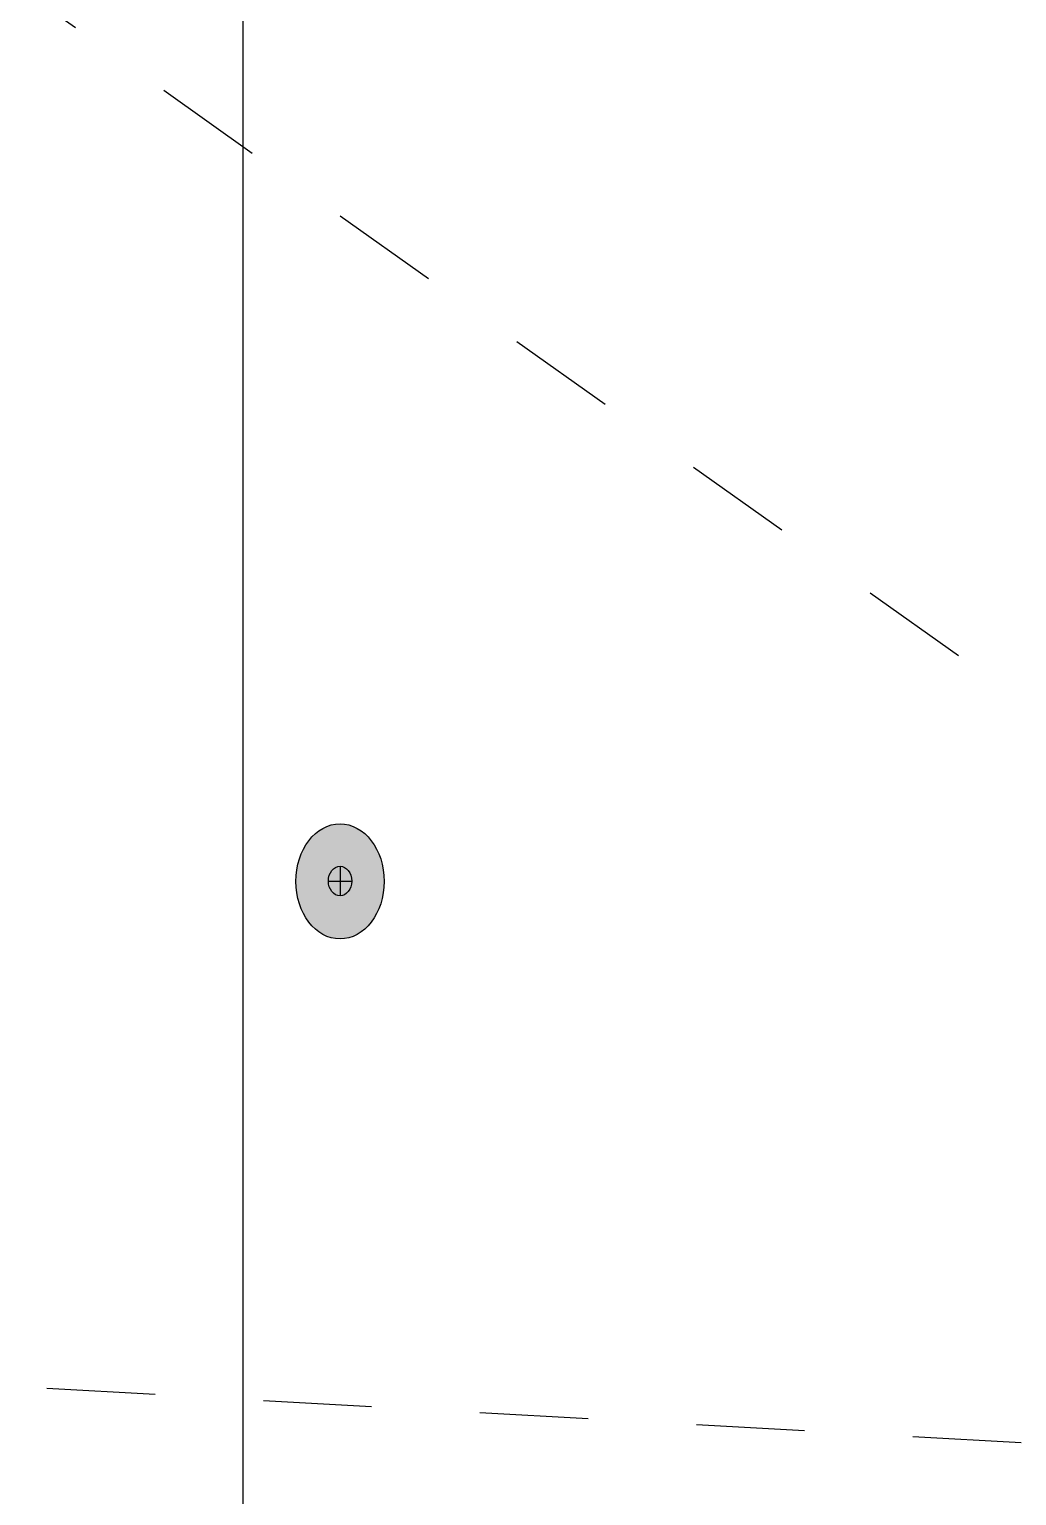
# Model space of a CAD drawing. Header units: inches. Extents: x -22 to 84, y -21 to 19.
# Drawn here: x -13.779 to -12.641, y -0.767 to 0.925 of the extents above; entities that cross this region are included whole.
import ezdxf

# ---------------------------------------------------------------- set-up
doc = ezdxf.new("R2010")
doc.units = ezdxf.units.IN
doc.header["$MEASUREMENT"] = 0
doc.linetypes.add('AI-Linetype-14', pattern=[0.25, 0.125, -0.125])
doc.linetypes.add('AI-Linetype-15', pattern=[0.25, 0.125, -0.125])
doc.layers.add('G-ANNO-TTLB', color=7, linetype='Continuous', lineweight=0)
doc.layers.add('TYVEK', color=7, linetype='Continuous', lineweight=0)

msp = doc.modelspace()

# ---------------------------------------------------------------- hatches: boundary and pattern name
at = {"layer": 'G-ANNO-TTLB', "true_color": 0xff00ff, "transparency": 33554687}
h = msp.add_hatch(color=6, dxfattribs=at)
edge = h.paths.add_edge_path()
edge.add_spline(control_points=[(19.9156, -15.0652), (19.9156, -15.0652), (-20.7721, -15.0652), (-20.7721, -15.0652), (-20.7721, -15.0652), (-20.7721, 19.0598), (-20.7721, 19.0598), (-20.7721, 19.0598), (19.9156, 19.0598), (19.9156, 19.0598), (19.9156, 19.0598), (19.9156, -15.0652), (19.9156, -15.0652)], knot_values=[0, 0, 0, 0, 1, 1, 1, 2, 2, 2, 3, 3, 3, 4, 4, 4, 4], degree=3, periodic=0)
edge = h.paths.add_edge_path()
edge.add_spline(control_points=[(-20.6471, 18.9348), (-20.6471, 18.9348), (-20.6471, -14.9402), (-20.6471, -14.9402), (-20.6471, -14.9402), (19.7906, -14.9402), (19.7906, -14.9402), (19.7906, -14.9402), (19.7906, 18.9348), (19.7906, 18.9348), (19.7906, 18.9348), (-20.6471, 18.9348), (-20.6471, 18.9348)], knot_values=[0, 0, 0, 0, 1, 1, 1, 2, 2, 2, 3, 3, 3, 4, 4, 4, 4], degree=3, periodic=0)
edge.add_line((-20.6471, 18.9348), (-20.6471, 18.9348))
at = {"layer": 'TYVEK', "true_color": 0x003b71, "transparency": 33554687}
h = msp.add_hatch(color=156, dxfattribs=at)
h.dxf.hatch_style = 2
edge = h.paths.add_edge_path()
edge.add_ellipse((-13.421, -0.0578), major_axis=(0, 0.0664), ratio=0.766948, start_angle=0, end_angle=360)

# ---------------------------------------------------------------- linework, layer by layer
at = {"layer": 'G-ANNO-TTLB'}
for points in [[(19.9156, -15.0652), (19.9156, -15.0652), (-20.7721, -15.0652), (-20.7721, -15.0652), (-20.7721, -15.0652), (-20.7721, 19.0598), (-20.7721, 19.0598), (-20.7721, 19.0598), (19.9156, 19.0598), (19.9156, 19.0598), (19.9156, 19.0598), (19.9156, -15.0652), (19.9156, -15.0652)], [(-20.6471, 18.9348), (-20.6471, 18.9348), (-20.6471, -14.9402), (-20.6471, -14.9402), (-20.6471, -14.9402), (19.7906, -14.9402), (19.7906, -14.9402), (19.7906, -14.9402), (19.7906, 18.9348), (19.7906, 18.9348), (19.7906, 18.9348), (-20.6471, 18.9348), (-20.6471, 18.9348)]]:
    msp.add_open_spline(points, degree=3, knots=[0, 0, 0, 0, 1, 1, 1, 2, 2, 2, 3, 3, 3, 4, 4, 4, 4], dxfattribs=at)
at = {"layer": 'TYVEK', "color": 18, "lineweight": 25, "true_color": 0x000000}
msp.add_line((-13.5332, 3.066), (-13.5332, -2.7984), dxfattribs=at)
at = {"layer": 'TYVEK', "color": 18, "linetype": 'AI-Linetype-14', "lineweight": 25, "true_color": 0x000000}
msp.add_line((-14.2354, 1.2899), (-11.9819, -0.3139), dxfattribs=at)
at = {"layer": 'TYVEK', "color": 252, "lineweight": 25, "true_color": 0x848484}
for p, q in [((-13.421, -0.0402), (-13.421, -0.0745)), ((-13.4346, -0.0574), (-13.4075, -0.0574))]:
    msp.add_line(p, q, dxfattribs=at)
at = {"layer": 'TYVEK', "color": 18, "linetype": 'AI-Linetype-15', "lineweight": 25, "true_color": 0x000000}
msp.add_line((-12.1365, -0.7336), (-14.8908, -0.5798), dxfattribs=at)
at = {"layer": 'TYVEK', "color": 18, "lineweight": 25, "true_color": 0x000000}
msp.add_ellipse((-13.421, -0.0578), major_axis=(0, 0.0664), ratio=0.766948, dxfattribs=at)
at = {"layer": 'TYVEK', "color": 252, "lineweight": 25, "true_color": 0x848484}
msp.add_ellipse((-13.421, -0.0574), major_axis=(0, 0.0171), ratio=0.788846, dxfattribs=at)

doc.saveas('drawing.dxf')
